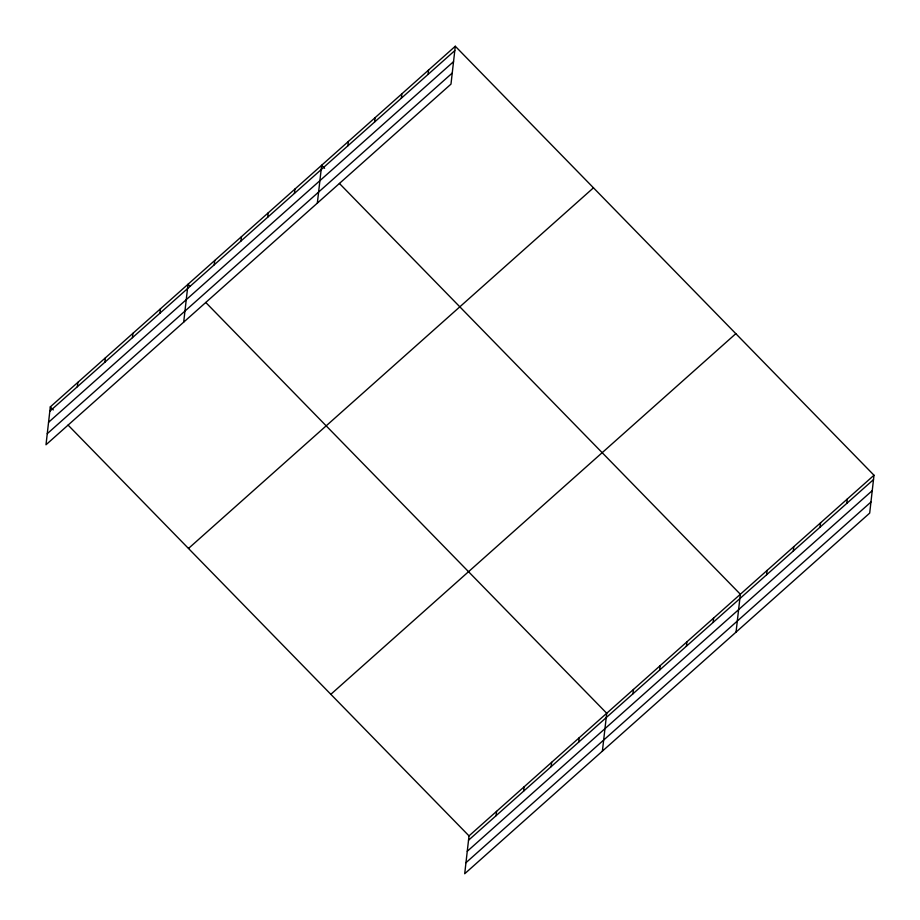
<?xml version="1.0" encoding="UTF-8"?>
<svg xmlns="http://www.w3.org/2000/svg" width="920" height="920" viewBox="0 0 920 920"><rect width="100%" height="100%" fill="white"/><g stroke="black" fill="none" stroke-linecap="round" stroke-linejoin="round"><path stroke-width="1.38" d="M455.296 46.253L50.312 406.893L46 444.762L450.984 84.111L455.296 46.253L874 475.237L869.687 513.107L464.703 873.747L469.016 835.889L874 475.237M77.36 386.722L77.855 382.375M104.891 362.204L105.397 357.846M132.434 337.674L132.928 333.327M159.977 313.156L160.471 308.798M183.689 322.138L188.013 284.268L189.98 286.292M214.245 264.822L214.739 260.475M240.971 241.017L241.465 236.67M267.697 217.223L268.191 212.865M294.423 193.418L294.929 189.06M317.342 203.124L321.655 165.267L324.61 168.291M347.886 145.809L348.381 141.462M374.612 122.003L375.107 117.656M401.338 98.21L401.844 93.851M428.076 74.405L428.57 70.046M496.064 815.718L496.558 811.359M523.595 791.188L524.101 786.841M551.137 766.67L551.632 762.312M578.68 742.141L579.174 737.794M602.393 751.134L606.717 713.264L205.769 302.473M632.948 693.818L633.443 689.459M659.674 670.013L660.169 665.654M686.4 646.208L686.895 641.861M713.126 622.403L713.632 618.056M736.046 632.12L740.358 594.251L339.422 183.459M766.59 574.804L767.084 570.446M793.316 550.999L793.81 546.641M820.042 527.194L820.548 522.847M846.779 503.389L847.274 499.042M49.818 411.251L454.802 50.6M48.553 422.303L453.537 61.663M47.265 433.699L452.237 73.059M188.485 548.458L593.469 187.818M330.843 694.312L735.827 333.672M468.522 840.236L873.505 479.596M467.256 851.299L872.24 490.647M465.968 862.695L870.941 502.044M50.312 406.893L53.279 409.929M68.08 425.097L469.016 835.889"/></g></svg>
